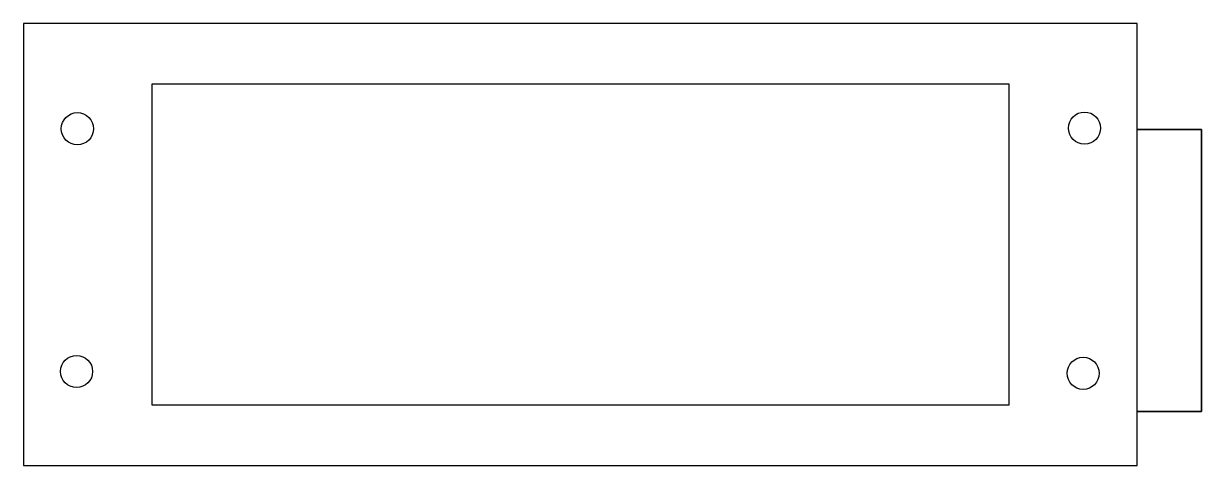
# Model space of a CAD drawing. Header units: millimetres. Extents: x -55 to 0, y 50 to 70.6.
import ezdxf

# ---------------------------------------------------------------- set-up
doc = ezdxf.new("R2010")
doc.units = ezdxf.units.MM
doc.layers.get('0').update_dxf_attribs({"linetype": 'CONTINUOUS'})

msp = doc.modelspace()

# ---------------------------------------------------------------- linework, layer by layer
for points in [[(-3, 65.678), (-3, 70.616), (-55, 70.616), (-55, 50), (-3, 50), (-3, 52.516), (0, 52.516), (0, 65.678)], [(-9, 67.808), (-9, 52.808), (-49, 52.808), (-49, 67.808)], [(0, 52.516), (-3, 52.516), (-3, 65.678), (0, 65.678)]]:
    msp.add_lwpolyline(points, close=True)
for centre in [(-52.488, 65.711), (-5.461, 65.74), (-52.524, 54.382), (-5.524, 54.297)]:
    msp.add_circle(centre, 0.75)

doc.saveas('drawing.dxf')
